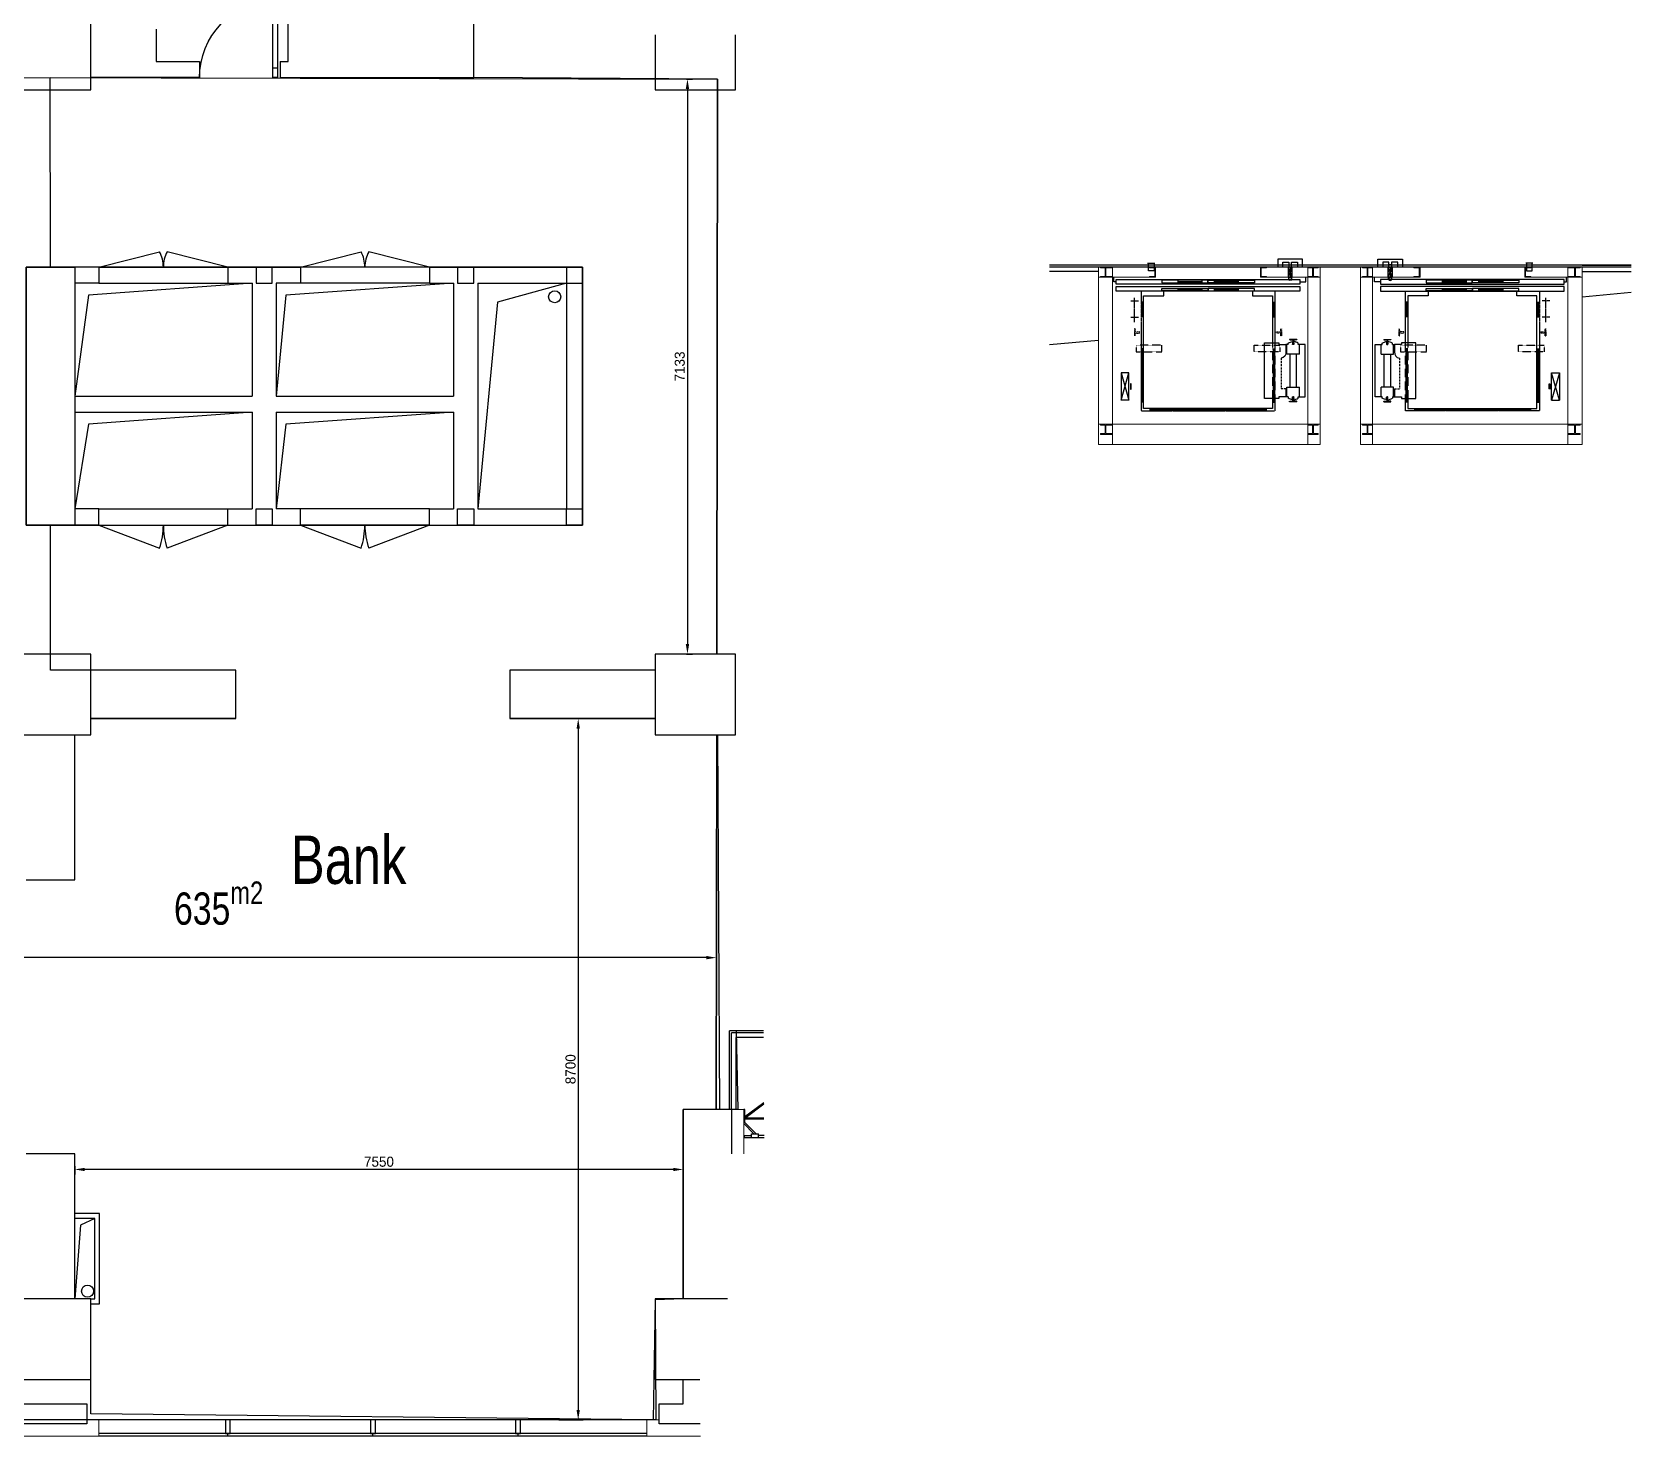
# Model space of a CAD drawing. Header units: millimetres. Extents: x 1343015 to 1379223, y 59393 to 94486.
# Drawn here: x 1359385 to 1379223, y 65986 to 83402 of the extents above; entities that cross this region are included whole.
import ezdxf

# ---------------------------------------------------------------- set-up
doc = ezdxf.new("R2010")
doc.units = ezdxf.units.MM
for name, pattern in [('CENTER2', [1.125, 0.75, -0.125, 0.125, -0.125]), ('DIVIDE', [1.25, 0.5, -0.25, 0, -0.25, 0, -0.25]), ('HIDDEN', [0.375, 0.25, -0.125]), ('PHANTOM', [2.5, 1.25, -0.25, 0.25, -0.25, 0.25, -0.25])]:
    doc.linetypes.add(name, pattern=pattern)
for name, color, linetype in [('Baca', 7, 'Continuous'), ('Divar-esas', 7, 'Continuous'), ('Divar-komek', 7, 'Continuous'), ('Lift', 7, 'Continuous'), ('livnestok', 7, 'Continuous'), ('Meheccer', 7, 'Continuous'), ('metal', 7, 'Continuous'), ('OFFICE_BOUNDARY', 3, 'Continuous'), ('Pencere', 7, 'Continuous'), ('plita 2', 7, 'Continuous'), ('Qapi', 7, 'Continuous'), ('sutun1', 7, 'Continuous'), ('Tavan', 7, 'Continuous')]:
    doc.layers.add(name, color=color, linetype=linetype)
doc.layers.add('Metalkonstruksiya', color=206, linetype='Continuous', lineweight=9)
doc.layers.add('obl. keramogranit', color=138, linetype='Continuous', lineweight=18, true_color=0x005252)
doc.styles.add('Yazilar', font='txt', dxfattribs={"width": 0.75})

msp = doc.modelspace()

# ---------------------------------------------------------------- linework, layer by layer
at = {"color": 1, "lineweight": 30}
for p, q in [((1359265, 82836), (1367890, 82816)), ((1367890, 82816), (1367882, 75686)), ((1367882, 75686), (1367115, 75686)), ((1367115, 75686), (1367115, 75486)), ((1367115, 75486), (1365315, 75486)), ((1365315, 75486), (1365315, 74886)), ((1365315, 74886), (1367115, 74886)), ((1367115, 74886), (1367115, 74686)), ((1367115, 74686), (1367888, 74686)), ((1367888, 74686), (1367915, 70036)), ((1367915, 70036), (1367465, 70036)), ((1367465, 70036), (1367465, 67686)), ((1367465, 67686), (1367115, 67686)), ((1367115, 67686), (1367126, 66186)), ((1367126, 66186), (1357815, 66186))]:
    msp.add_line(p, q, dxfattribs=at)
at = {"color": 18, "lineweight": -3, "true_color": 0x000000}
for p, q in [((1359265, 82836), (1367890, 82816)), ((1367890, 82816), (1367882, 75686)), ((1367882, 75686), (1367115, 75686)), ((1367115, 75686), (1367115, 75486)), ((1367115, 75486), (1365315, 75486)), ((1365315, 75486), (1365315, 74886)), ((1365315, 74886), (1367115, 74886)), ((1367115, 74886), (1367115, 74686)), ((1367115, 74686), (1367888, 74686)), ((1367888, 74686), (1367915, 70036)), ((1367915, 70036), (1367465, 70036)), ((1367465, 70036), (1367465, 67686)), ((1367465, 67686), (1367115, 67686)), ((1367115, 67686), (1367126, 66186)), ((1367126, 66186), (1357815, 66186))]:
    msp.add_line(p, q, dxfattribs=at)
at = {"color": 0, "lineweight": -2, "transparency": 16777216}
for p, q in [((1367504, 82819), (1367579, 82819)), ((1367517, 82694), (1367517, 75811)), ((1367504, 75686), (1367579, 75686)), ((1365923, 74886), (1366224, 74886)), ((1366162, 74761), (1366162, 66311)), ((1367751, 71920), (1343490, 71920)), ((1367876, 70770), (1367876, 71983)), ((1359915, 69332), (1359915, 69230)), ((1367340, 69293), (1360040, 69293)), ((1367465, 69332), (1367465, 69230)), ((1365923, 66186), (1366224, 66186))]:
    msp.add_line(p, q, dxfattribs=at)
at = {"lineweight": -3}
msp.add_lwpolyline([(1359315, 77286), (1366215, 77286), (1366215, 80486), (1359315, 80486)], close=True, dxfattribs=at)
msp.add_lwpolyline([(1359315, 77286), (1366215, 77286), (1366215, 80486), (1359315, 80486)], close=True, dxfattribs=at)
at = {"color": 0, "transparency": 16777216}
for points in [[(1367496, 82694), (1367538, 82694), (1367517, 82819)], [(1367496, 75811), (1367538, 75811), (1367517, 75686)], [(1366141, 74761), (1366182, 74761), (1366162, 74886)], [(1367751, 71941), (1367751, 71899), (1367876, 71920)], [(1360040, 69313), (1360040, 69272), (1359915, 69293)], [(1367340, 69313), (1367340, 69272), (1367465, 69293)], [(1366141, 66311), (1366182, 66311), (1366162, 66186)]]:
    msp.add_solid(points, dxfattribs=at)
at = {"layer": 'Baca'}
for p, q in [((1378615, 80119), (1379223, 80174)), ((1372615, 79575), (1372008, 79520))]:
    msp.add_line(p, q, dxfattribs=at)
for points in [[(1362115, 80286), (1360086, 80136), (1359915, 78886)], [(1364615, 80286), (1362536, 80136), (1362415, 78886)], [(1366015, 80286), (1365160, 80050), (1364915, 77486)], [(1362115, 78686), (1360086, 78536), (1359915, 77486)], [(1364615, 78686), (1362536, 78536), (1362415, 77486)], [(1360165, 68686), (1359987, 68601), (1359915, 67686)]]:
    msp.add_lwpolyline(points, dxfattribs=at)
at = {"layer": 'Divar-esas'}
for p, q in [((1360215, 80486), (1359915, 80486)), ((1360215, 80486), (1360215, 80286)), ((1361815, 80486), (1362715, 80486)), ((1361815, 80486), (1361815, 80286)), ((1362715, 80486), (1362715, 80286)), ((1364315, 80486), (1366215, 80486)), ((1364315, 80486), (1364315, 80286)), ((1366215, 80486), (1366215, 77286)), ((1360215, 80286), (1359915, 80286)), ((1361815, 80286), (1362115, 80286)), ((1362115, 80286), (1362115, 78886)), ((1362415, 80286), (1362415, 78886)), ((1362715, 80286), (1362415, 80286)), ((1364315, 80286), (1364615, 80286)), ((1364615, 80286), (1364615, 78886)), ((1364915, 80286), (1364915, 77486)), ((1364915, 80286), (1366015, 80286)), ((1366015, 80286), (1366015, 77486)), ((1359915, 78886), (1362115, 78886)), ((1362415, 78886), (1364615, 78886)), ((1359915, 78686), (1362115, 78686)), ((1362115, 78686), (1362115, 77486)), ((1362415, 78686), (1364615, 78686)), ((1362415, 78686), (1362415, 77486)), ((1364615, 78686), (1364615, 77486)), ((1360215, 77486), (1359915, 77486)), ((1360215, 77286), (1360215, 77486)), ((1361815, 77486), (1362115, 77486)), ((1361815, 77286), (1361815, 77486)), ((1362715, 77486), (1362415, 77486)), ((1362715, 77286), (1362715, 77486)), ((1364315, 77286), (1364315, 77486)), ((1364315, 77486), (1364615, 77486)), ((1364915, 77486), (1366015, 77486)), ((1360215, 77286), (1359915, 77286)), ((1361815, 77286), (1362715, 77286)), ((1364315, 77286), (1366215, 77286))]:
    msp.add_line(p, q, dxfattribs=at)
at = {"layer": 'Divar-komek'}
for p, q in [((1360215, 80486), (1361815, 80486)), ((1364315, 80486), (1362715, 80486)), ((1360215, 80286), (1361815, 80286)), ((1364315, 80286), (1362715, 80286)), ((1360215, 77486), (1361815, 77486)), ((1364315, 77486), (1362715, 77486)), ((1360215, 77286), (1361815, 77286)), ((1364315, 77286), (1362715, 77286))]:
    msp.add_line(p, q, dxfattribs=at)
at = {"layer": 'Lift'}
for p, q in [((1372808, 80304), (1372808, 80361)), ((1373226, 80534), (1373314, 80534)), ((1374976, 80338), (1374976, 80361)), ((1374977, 80515), (1375012, 80515)), ((1374995, 80486), (1374995, 80361)), ((1375014, 80338), (1375014, 80361)), ((1376216, 80338), (1376216, 80361)), ((1376253, 80515), (1376218, 80515)), ((1376236, 80486), (1376236, 80361)), ((1376254, 80338), (1376254, 80361)), ((1378004, 80534), (1377916, 80534)), ((1378423, 80304), (1378423, 80361)), ((1372835, 80304), (1372808, 80304)), ((1373599, 80322), (1373599, 80290)), ((1373599, 80309), (1373899, 80309)), ((1373599, 80306), (1373899, 80306)), ((1373599, 80304), (1373899, 80304)), ((1373599, 80222), (1373599, 80190)), ((1373599, 80209), (1373899, 80209)), ((1373599, 80206), (1373899, 80206)), ((1373599, 80204), (1373899, 80204)), ((1373899, 80322), (1373899, 80290)), ((1373899, 80222), (1373899, 80190)), ((1374051, 80322), (1374051, 80290)), ((1374351, 80309), (1374051, 80309)), ((1374051, 80306), (1374351, 80306)), ((1374351, 80304), (1374051, 80304)), ((1374051, 80222), (1374051, 80190)), ((1374351, 80209), (1374051, 80209)), ((1374051, 80206), (1374351, 80206)), ((1374351, 80204), (1374051, 80204)), ((1374351, 80322), (1374351, 80290)), ((1374351, 80222), (1374351, 80190)), ((1376879, 80322), (1376879, 80290)), ((1376879, 80309), (1377179, 80309)), ((1377179, 80306), (1376879, 80306)), ((1376879, 80304), (1377179, 80304)), ((1376879, 80222), (1376879, 80190)), ((1376879, 80209), (1377179, 80209)), ((1377179, 80206), (1376879, 80206)), ((1376879, 80204), (1377179, 80204)), ((1377179, 80322), (1377179, 80290)), ((1377179, 80222), (1377179, 80190)), ((1377331, 80322), (1377331, 80290)), ((1377631, 80309), (1377331, 80309)), ((1377631, 80306), (1377331, 80306)), ((1377631, 80304), (1377331, 80304)), ((1377331, 80222), (1377331, 80190)), ((1377631, 80209), (1377331, 80209)), ((1377631, 80206), (1377331, 80206)), ((1377631, 80204), (1377331, 80204)), ((1377631, 80322), (1377631, 80290)), ((1377631, 80222), (1377631, 80190)), ((1378395, 80304), (1378423, 80304)), ((1373175, 80051), (1373144, 80051)), ((1373155, 80051), (1373155, 79867)), ((1373160, 80051), (1373160, 79867)), ((1373165, 80051), (1373165, 79867)), ((1374775, 80051), (1374806, 80051)), ((1374786, 80051), (1374786, 79867)), ((1374791, 80051), (1374791, 79867)), ((1374796, 80051), (1374796, 79867)), ((1376455, 80051), (1376424, 80051)), ((1376435, 80051), (1376435, 79867)), ((1376440, 80051), (1376440, 79867)), ((1376445, 80051), (1376445, 79867)), ((1378055, 80051), (1378086, 80051)), ((1378066, 80051), (1378066, 79867)), ((1378071, 80051), (1378071, 79867)), ((1378076, 80051), (1378076, 79867)), ((1373175, 79867), (1373144, 79867)), ((1374775, 79867), (1374806, 79867)), ((1376455, 79867), (1376424, 79867)), ((1378055, 79867), (1378086, 79867)), ((1373175, 79471), (1373144, 79471)), ((1373155, 79471), (1373155, 78811)), ((1373160, 79471), (1373160, 78811)), ((1373165, 79471), (1373165, 78811)), ((1374775, 79471), (1374806, 79471)), ((1374786, 79471), (1374786, 78811)), ((1374791, 79471), (1374791, 78811)), ((1374796, 79471), (1374796, 78811)), ((1376455, 79471), (1376424, 79471)), ((1376435, 79471), (1376435, 78811)), ((1376440, 79471), (1376440, 78811)), ((1376445, 79471), (1376445, 78811)), ((1378055, 79471), (1378086, 79471)), ((1378066, 79471), (1378066, 78811)), ((1378071, 79471), (1378071, 78811)), ((1378076, 79471), (1378076, 78811)), ((1373175, 78811), (1373144, 78811)), ((1374775, 78811), (1374806, 78811)), ((1376455, 78811), (1376424, 78811)), ((1378055, 78811), (1378086, 78811)), ((1373255, 78731), (1373255, 78701)), ((1373255, 78721), (1374695, 78721)), ((1373255, 78716), (1374695, 78716)), ((1373255, 78711), (1374695, 78711)), ((1374695, 78731), (1374695, 78701)), ((1376535, 78731), (1376535, 78701)), ((1377975, 78721), (1376535, 78721)), ((1377975, 78716), (1376535, 78716)), ((1377975, 78711), (1376535, 78711)), ((1377975, 78731), (1377975, 78701))]:
    msp.add_line(p, q, dxfattribs=at)
at = {"layer": 'Lift', "linetype": 'CENTER2'}
for p, q in [((1375020, 80361), (1374970, 80486)), ((1374970, 80361), (1375020, 80486)), ((1376210, 80361), (1376260, 80486)), ((1376260, 80361), (1376210, 80486)), ((1373017, 80066), (1373112, 80066)), ((1373064, 79803), (1373064, 80106)), ((1378214, 80066), (1378119, 80066)), ((1378166, 79803), (1378166, 80106)), ((1373017, 79866), (1373112, 79866)), ((1378214, 79866), (1378119, 79866))]:
    msp.add_line(p, q, dxfattribs=at)
at = {"layer": 'Lift', "linetype": 'HIDDEN', "ltscale": 10}
for p, q in [((1374976, 80361), (1374976, 80486)), ((1375014, 80361), (1375014, 80486)), ((1376216, 80361), (1376216, 80486)), ((1376254, 80361), (1376254, 80486))]:
    msp.add_line(p, q, dxfattribs=at)
at = {"layer": 'Lift', "linetype": 'Continuous'}
for p, q in [((1373425, 80131), (1373425, 80186)), ((1377805, 80131), (1377805, 80186)), ((1373175, 78731), (1373175, 80131)), ((1373175, 80131), (1373425, 80131)), ((1378055, 80131), (1377805, 80131)), ((1378055, 78731), (1378055, 80131)), ((1374775, 78859), (1374775, 78731)), ((1376455, 78859), (1376455, 78731)), ((1374775, 78731), (1373175, 78731)), ((1376455, 78731), (1378055, 78731))]:
    msp.add_line(p, q, dxfattribs=at)
at = {"layer": 'Lift', "linetype": 'PHANTOM', "ltscale": 0.5}
for p, q in [((1374806, 79543), (1374806, 80186)), ((1376424, 79543), (1376424, 80186))]:
    msp.add_line(p, q, dxfattribs=at)
at = {"layer": 'Lift', "linetype": 'ByBlock'}
for p, q in [((1375076, 79586), (1374986, 79586)), ((1374986, 79586), (1374986, 79584)), ((1374988, 79582), (1375024, 79578)), ((1375023, 79549), (1375023, 79530)), ((1375026, 79551), (1375025, 79551)), ((1375028, 79574), (1375028, 79553)), ((1375034, 79574), (1375034, 79553)), ((1375037, 79551), (1375036, 79551)), ((1375074, 79582), (1375038, 79578)), ((1375039, 79549), (1375039, 79530)), ((1375076, 79586), (1375076, 79584)), ((1376154, 79586), (1376244, 79586)), ((1376154, 79586), (1376154, 79584)), ((1376156, 79582), (1376192, 79578)), ((1376191, 79549), (1376191, 79530)), ((1376193, 79551), (1376194, 79551)), ((1376196, 79574), (1376196, 79553)), ((1376202, 79574), (1376202, 79553)), ((1376204, 79551), (1376205, 79551)), ((1376242, 79582), (1376206, 79578)), ((1376207, 79549), (1376207, 79530)), ((1376244, 79586), (1376244, 79584)), ((1374968, 79526), (1374941, 79526)), ((1374941, 79526), (1374941, 79434)), ((1374954, 79406), (1374954, 79526)), ((1375108, 79406), (1374954, 79406)), ((1374968, 79526), (1374968, 79542)), ((1374991, 79406), (1374991, 78996)), ((1375035, 79526), (1375027, 79526)), ((1375071, 78996), (1375071, 79406)), ((1375108, 79406), (1375108, 79526)), ((1376122, 79406), (1376122, 79526)), ((1376122, 79406), (1376276, 79406)), ((1376159, 78996), (1376159, 79406)), ((1376195, 79526), (1376203, 79526)), ((1376239, 79406), (1376239, 78996)), ((1376263, 79526), (1376263, 79542)), ((1376263, 79526), (1376289, 79526)), ((1376276, 79406), (1376276, 79526)), ((1376289, 79526), (1376289, 79434)), ((1374941, 78974), (1374941, 78876)), ((1374954, 78996), (1375108, 78996)), ((1374954, 78876), (1374954, 78996)), ((1375108, 78876), (1375108, 78996)), ((1376276, 78996), (1376122, 78996)), ((1376122, 78876), (1376122, 78996)), ((1376276, 78876), (1376276, 78996)), ((1376289, 78974), (1376289, 78876)), ((1374968, 78876), (1374941, 78876)), ((1374968, 78876), (1374968, 78861)), ((1374986, 78816), (1374986, 78819)), ((1375076, 78816), (1374986, 78816)), ((1374988, 78821), (1375024, 78824)), ((1375023, 78854), (1375023, 78872)), ((1375026, 78852), (1375025, 78852)), ((1375035, 78876), (1375027, 78876)), ((1375028, 78828), (1375028, 78850)), ((1375034, 78828), (1375034, 78850)), ((1375037, 78852), (1375036, 78852)), ((1375074, 78821), (1375038, 78824)), ((1375039, 78854), (1375039, 78872)), ((1375076, 78816), (1375076, 78819)), ((1376154, 78816), (1376154, 78819)), ((1376154, 78816), (1376244, 78816)), ((1376156, 78821), (1376192, 78824)), ((1376191, 78854), (1376191, 78872)), ((1376193, 78852), (1376194, 78852)), ((1376195, 78876), (1376203, 78876)), ((1376196, 78828), (1376196, 78850)), ((1376202, 78828), (1376202, 78850)), ((1376204, 78852), (1376205, 78852)), ((1376242, 78821), (1376206, 78824)), ((1376207, 78854), (1376207, 78872)), ((1376244, 78816), (1376244, 78819)), ((1376263, 78876), (1376289, 78876)), ((1376263, 78876), (1376263, 78861))]:
    msp.add_line(p, q, dxfattribs=at)
at = {"layer": 'Lift', "linetype": 'HIDDEN'}
for p, q in [((1374775, 79543), (1374775, 78859)), ((1374806, 78859), (1374806, 79543)), ((1376424, 78859), (1376424, 79543)), ((1376455, 79543), (1376455, 78859))]:
    msp.add_line(p, q, dxfattribs=at)
at = {"layer": 'Lift', "linetype": 'HIDDEN', "ltscale": 100}
for p, q in [((1374881, 79355), (1374881, 78974)), ((1376349, 79355), (1376349, 78974)), ((1374941, 78974), (1374881, 78974)), ((1376289, 78974), (1376349, 78974))]:
    msp.add_line(p, q, dxfattribs=at)
at = {"layer": 'Lift', "extrusion": (0, 0, -1), "const_width": 13.1}
msp.add_lwpolyline([(-1373226, 80534), (-1373314, 80534)], dxfattribs=at)
at = {"layer": 'Lift', "ltscale": 2, "extrusion": (0, 0, -1)}
msp.add_lwpolyline([(-1375148, 80486), (-1375148, 80586), (-1374841, 80586), (-1374841, 80486)], dxfattribs=at)
at = {"layer": 'Lift', "extrusion": (0, 0, -1)}
for points in [[(-1374902, 80486), (-1374902, 80547), (-1374977, 80547), (-1374977, 80486)], [(-1375012, 80486), (-1375012, 80547), (-1375087, 80547), (-1375087, 80486)], [(-1373305, 80527), (-1373305, 80441), (-1373305, 80441), (-1373235, 80441), (-1373235, 80534)], [(-1375115, 80304), (-1375188, 80304), (-1375188, 80361)]]:
    msp.add_lwpolyline(points, dxfattribs=at)
at = {"layer": 'Lift', "ltscale": 2}
msp.add_lwpolyline([(1376082, 80486), (1376082, 80586), (1376389, 80586), (1376389, 80486)], dxfattribs=at)
at = {"layer": 'Lift'}
for points in [[(1376218, 80486), (1376218, 80547), (1376143, 80547), (1376143, 80486)], [(1376328, 80486), (1376328, 80547), (1376253, 80547), (1376253, 80486)], [(1376115, 80304), (1376042, 80304), (1376042, 80361)], [(1377925, 80527), (1377925, 80441), (1377925, 80441), (1377995, 80441), (1377995, 80534)]]:
    msp.add_lwpolyline(points, dxfattribs=at)
at = {"layer": 'Lift', "const_width": 13.1}
msp.add_lwpolyline([(1378004, 80534), (1377916, 80534)], dxfattribs=at)
at = {"layer": 'Lift', "linetype": 'Continuous', "extrusion": (0, 0, -1)}
for points in [[(-1375020, 80486), (-1375020, 80486), (-1374970, 80486), (-1374970, 80361), (-1375020, 80361), (-1375020, 80486)], [(-1375115, 80331), (-1375115, 80276), (-1372835, 80276), (-1372835, 80331), (-1375115, 80331)], [(-1375115, 80246), (-1375115, 80186), (-1372835, 80186), (-1372835, 80246), (-1375115, 80246)], [(-1374525, 80186), (-1374525, 80131), (-1374775, 80131), (-1374775, 79543)], [(-1372993, 78836), (-1372993, 79176), (-1372897, 79176), (-1372993, 78836), (-1372897, 78836), (-1372993, 79176), (-1372897, 79176), (-1372897, 78836)]]:
    msp.add_lwpolyline(points, dxfattribs=at)
at = {"layer": 'Lift', "linetype": 'Continuous'}
for points in [[(1376210, 80486), (1376210, 80486), (1376260, 80486), (1376260, 80361), (1376210, 80361), (1376210, 80486)], [(1376115, 80331), (1376115, 80276), (1378395, 80276), (1378395, 80331), (1376115, 80331)], [(1376115, 80246), (1376115, 80186), (1378395, 80186), (1378395, 80246), (1376115, 80246)], [(1376705, 80186), (1376705, 80131), (1376455, 80131), (1376455, 79543)], [(1378237, 78836), (1378237, 79176), (1378334, 79176), (1378237, 78836), (1378334, 78836), (1378237, 79176), (1378334, 79176), (1378334, 78836)]]:
    msp.add_lwpolyline(points, dxfattribs=at)
at = {"layer": 'Lift', "linetype": 'PHANTOM', "ltscale": 0.5, "extrusion": (0, 0, -1)}
msp.add_lwpolyline([(-1373144, 80186), (-1373144, 78701), (-1374806, 78701), (-1374806, 78859)], dxfattribs=at)
at = {"layer": 'Lift', "linetype": 'Continuous', "extrusion": (0, 0, -1)}
for points in [[(-1373400, 80290), (-1373973, 80290), (-1373973, 80322), (-1373400, 80322)], [(-1373400, 80222), (-1373973, 80222), (-1373973, 80190), (-1373400, 80190)], [(-1374550, 80290), (-1373978, 80290), (-1373978, 80322), (-1374550, 80322)], [(-1374550, 80222), (-1373978, 80222), (-1373978, 80190), (-1374550, 80190)]]:
    msp.add_lwpolyline(points, close=True, dxfattribs=at)
at = {"layer": 'Lift', "linetype": 'PHANTOM', "ltscale": 0.5}
msp.add_lwpolyline([(1378086, 80186), (1378086, 78701), (1376424, 78701), (1376424, 78859)], dxfattribs=at)
at = {"layer": 'Lift', "linetype": 'Continuous'}
for points in [[(1376680, 80290), (1377253, 80290), (1377253, 80322), (1376680, 80322)], [(1376680, 80222), (1377253, 80222), (1377253, 80190), (1376680, 80190)], [(1377830, 80290), (1377258, 80290), (1377258, 80322), (1377830, 80322)], [(1377830, 80222), (1377258, 80222), (1377258, 80190), (1377830, 80190)]]:
    msp.add_lwpolyline(points, close=True, dxfattribs=at)
at = {"layer": 'Lift', "linetype": 'DIVIDE', "extrusion": (0, 0, -1)}
for points in [[(-1373125, 79683), (-1373124, 79684), (-1373092, 79684, 0.355675), (-1373088, 79681), (-1373078, 79681, 0.393341), (-1373074, 79685), (-1373071, 79718, -0.393341), (-1373068, 79721), (-1373063, 79721), (-1373063, 79632), (-1373068, 79632, -0.393341), (-1373071, 79635), (-1373074, 79668, 0.393341), (-1373078, 79672), (-1373088, 79672, 0.355675), (-1373092, 79668), (-1373124, 79668), (-1373125, 79669)], [(-1374825, 79683), (-1374826, 79684), (-1374859, 79684, -0.355675), (-1374863, 79681), (-1374873, 79681, -0.393341), (-1374877, 79685), (-1374879, 79718, 0.393341), (-1374882, 79721), (-1374887, 79721), (-1374887, 79632), (-1374882, 79632, 0.393341), (-1374879, 79635), (-1374877, 79668, -0.393341), (-1374873, 79672), (-1374863, 79672, -0.355675), (-1374859, 79668), (-1374826, 79668), (-1374825, 79669)]]:
    msp.add_lwpolyline(points, format="xyb", close=True, dxfattribs=at)
at = {"layer": 'Lift', "linetype": 'ByBlock', "extrusion": (0, 0, -1)}
msp.add_lwpolyline([(-1375034, 78839, -0.106881), (-1375095, 78861), (-1375095, 78876), (-1375181, 78876), (-1375181, 79526), (-1375095, 79526), (-1375095, 79542, -0.106881), (-1375034, 79564)], format="xyb", dxfattribs=at)
at = {"layer": 'Lift', "linetype": 'ByBlock'}
msp.add_lwpolyline([(1376196, 78839, -0.106881), (1376136, 78861), (1376136, 78876), (1376049, 78876), (1376049, 79526), (1376136, 79526), (1376136, 79542, -0.106881), (1376196, 79564)], format="xyb", dxfattribs=at)
at = {"layer": 'Lift', "linetype": 'DIVIDE'}
for points in [[(1376405, 79683), (1376404, 79684), (1376372, 79684, -0.355675), (1376368, 79681), (1376358, 79681, -0.393341), (1376354, 79685), (1376351, 79718, 0.393341), (1376348, 79721), (1376343, 79721), (1376343, 79632), (1376348, 79632, 0.393341), (1376351, 79635), (1376354, 79668, -0.393341), (1376358, 79672), (1376368, 79672, -0.355675), (1376372, 79668), (1376404, 79668), (1376405, 79669)], [(1378105, 79683), (1378106, 79684), (1378139, 79684, 0.355675), (1378143, 79681), (1378153, 79681, 0.393341), (1378157, 79685), (1378159, 79718, -0.393341), (1378162, 79721), (1378167, 79721), (1378167, 79632), (1378162, 79632, -0.393341), (1378159, 79635), (1378157, 79668, 0.393341), (1378153, 79672), (1378143, 79672, 0.355675), (1378139, 79668), (1378106, 79668), (1378105, 79669)]]:
    msp.add_lwpolyline(points, format="xyb", close=True, dxfattribs=at)
at = {"layer": 'Lift', "linetype": 'HIDDEN', "extrusion": (0, 0, -1)}
for points in [[(-1373084, 79435), (-1373404, 79435), (-1373404, 79518), (-1373084, 79518)], [(-1374546, 79518), (-1374866, 79518), (-1374866, 79435), (-1374546, 79435)]]:
    msp.add_lwpolyline(points, close=True, dxfattribs=at)
at = {"layer": 'Lift', "linetype": 'ByBlock', "extrusion": (0, 0, -1)}
msp.add_lwpolyline([(-1374941, 78876), (-1374855, 78876), (-1374855, 78856), (-1374675, 78856), (-1374675, 79546), (-1374855, 79546), (-1374855, 79526), (-1374941, 79526)], dxfattribs=at)
at = {"layer": 'Lift', "linetype": 'ByBlock'}
msp.add_lwpolyline([(1376289, 78876), (1376375, 78876), (1376375, 78856), (1376555, 78856), (1376555, 79546), (1376375, 79546), (1376375, 79526), (1376289, 79526)], dxfattribs=at)
at = {"layer": 'Lift', "linetype": 'HIDDEN'}
for points in [[(1376684, 79518), (1376364, 79518), (1376364, 79435), (1376684, 79435)], [(1378146, 79435), (1377826, 79435), (1377826, 79518), (1378146, 79518)]]:
    msp.add_lwpolyline(points, close=True, dxfattribs=at)
at = {"layer": 'Lift', "linetype": 'Continuous', "extrusion": (0, 0, -1)}
msp.add_lwpolyline([(-1373017, 78976), (-1373017, 79037, -0.414214), (-1373015, 79039, -0.414214), (-1373013, 79037), (-1373013, 78976, -0.414214), (-1373015, 78973, -0.414214), (-1373017, 78976, -0.414214), (-1373020, 78973, -0.414214), (-1373022, 78976), (-1373022, 79037, -0.414214), (-1373020, 79039, -0.414214), (-1373017, 79037)], format="xyb", dxfattribs=at)
at = {"layer": 'Lift', "linetype": 'Continuous'}
msp.add_lwpolyline([(1378213, 78976), (1378213, 79037, -0.414214), (1378215, 79039, -0.414214), (1378217, 79037), (1378217, 78976, -0.414214), (1378215, 78973, -0.414214), (1378213, 78976, -0.414214), (1378211, 78973, -0.414214), (1378209, 78976), (1378209, 79037, -0.414214), (1378211, 79039, -0.414214), (1378213, 79037)], format="xyb", dxfattribs=at)
at = {"layer": 'Lift', "linetype": 'Continuous', "extrusion": (0, 0, -1)}
for centre in [(-1373064, 80066), (-1373064, 79866)]:
    msp.add_circle(centre, 3, dxfattribs=at)
at = {"layer": 'Lift', "linetype": 'Continuous'}
for centre in [(1378166, 80066), (1378166, 79866)]:
    msp.add_circle(centre, 3, dxfattribs=at)
at = {"layer": 'Lift', "linetype": 'HIDDEN', "ltscale": 10, "extrusion": (0, 0, -1)}
msp.add_arc((-1374995, 80338), 19, 0, 180, dxfattribs=at)
at = {"layer": 'Lift', "linetype": 'HIDDEN', "ltscale": 10}
msp.add_arc((1376235, 80338), 19, 0, 180, dxfattribs=at)
at = {"layer": 'Lift', "extrusion": (0, 0, -1)}
msp.add_arc((-1374995, 80338), 19, 180, 0, dxfattribs=at)
at = {"layer": 'Lift'}
msp.add_arc((1376235, 80338), 19, 180, 0, dxfattribs=at)
at = {"layer": 'Lift', "linetype": 'ByBlock', "extrusion": (0, 0, -1)}
for centre, radius, start, end in [((-1375048, 79413), 152, 58.2349, 82.6375), ((-1374988, 79584), 2, -83.991, 0), ((-1375025, 79549), 2, 0, 90), ((-1375024, 79574), 4, 90, 180), ((-1375024, 79574), 4, 90, 180), ((-1375026, 79553), 2, 180, -90), ((-1375038, 79574), 4, 0, 90), ((-1375038, 79574), 4, 0, 90), ((-1375036, 79553), 2, -90, 0), ((-1375037, 79549), 2, 90, 180), ((-1375074, 79584), 2, 180, -96.009), ((-1374868, 79427), 73.4, 174.3556, -100.2437), ((-1375027, 79530), 4, -90, 0), ((-1375035, 79530), 4, 180, -90), ((-1375048, 78990), 152, -82.6375, -58.2349), ((-1374988, 78819), 2, 0, 83.991), ((-1375027, 78872), 4, 0, 90), ((-1375025, 78854), 2, -90, 0), ((-1375024, 78828), 4, 180, -90), ((-1375024, 78828), 4, 180, -90), ((-1375026, 78850), 2, 90, 180), ((-1375036, 78850), 2, 0, 90), ((-1375038, 78828), 4, -90, 0), ((-1375038, 78828), 4, -90, 0), ((-1375035, 78872), 4, 90, 180), ((-1375037, 78854), 2, 180, -90), ((-1375074, 78819), 2, 96.009, 180)]:
    msp.add_arc(centre, radius, start, end, dxfattribs=at)
at = {"layer": 'Lift', "linetype": 'ByBlock'}
for centre, radius, start, end in [((1376156, 79584), 2, 180, -96.009), ((1376193, 79549), 2, 90, 180), ((1376192, 79574), 4, 0, 90), ((1376192, 79574), 4, 0, 90), ((1376194, 79553), 2, -90, 0), ((1376206, 79574), 4, 90, 180), ((1376206, 79574), 4, 90, 180), ((1376183, 79413), 152, 58.2349, 82.6375), ((1376204, 79553), 2, 180, -90), ((1376205, 79549), 2, 0, 90), ((1376242, 79584), 2, -83.991, 0), ((1376195, 79530), 4, 180, -90), ((1376203, 79530), 4, -90, 0), ((1376362, 79427), 73.4, 174.3556, -100.2437), ((1376156, 78819), 2, 96.009, 180), ((1376195, 78872), 4, 90, 180), ((1376193, 78854), 2, 180, -90), ((1376192, 78828), 4, -90, 0), ((1376192, 78828), 4, -90, 0), ((1376194, 78850), 2, 0, 90), ((1376183, 78990), 152, -82.6375, -58.2349), ((1376204, 78850), 2, 90, 180), ((1376206, 78828), 4, 180, -90), ((1376206, 78828), 4, 180, -90), ((1376203, 78872), 4, 0, 90), ((1376205, 78854), 2, -90, 0), ((1376242, 78819), 2, 0, 83.991)]:
    msp.add_arc(centre, radius, start, end, dxfattribs=at)
at = {"layer": 'livnestok', "linetype": 'ByBlock'}
for centre in [(1365870, 80118), (1360075, 67783)]:
    msp.add_circle(centre, 75, dxfattribs=at)
at = {"layer": 'Meheccer'}
for p, q in [((1372615, 80511), (1372008, 80511)), ((1372615, 80431), (1372008, 80431)), ((1378615, 80511), (1379223, 80511)), ((1378615, 80431), (1379223, 80431)), ((1368460, 71011), (1368040, 71011)), ((1368040, 70036), (1368040, 71011)), ((1368460, 70931), (1368120, 70931)), ((1368120, 70036), (1368120, 70931))]:
    msp.add_line(p, q, dxfattribs=at)
at = {"layer": 'metal'}
for p, q in [((1368229, 70036), (1368215, 70036)), ((1368229, 70036), (1368215, 70036)), ((1368229, 69949), (1368465, 70123)), ((1368229, 69931), (1368465, 70106)), ((1368229, 69876), (1368229, 70036)), ((1368341, 69736), (1368215, 69862)), ((1368466, 69931), (1368229, 69931)), ((1368466, 69916), (1368229, 69916)), ((1368369, 69736), (1368229, 69876)), ((1368310, 69736), (1368400, 69736)), ((1368310, 69686), (1368310, 69736)), ((1368400, 69686), (1368400, 69736)), ((1361815, 65986), (1361815, 66016)), ((1363615, 65986), (1363615, 66016)), ((1365415, 65986), (1365415, 66016))]:
    msp.add_line(p, q, dxfattribs=at)
for points in [[(1361845, 66016), (1361845, 66186), (1361785, 66186), (1361785, 66016)], [(1363645, 66016), (1363645, 66186), (1363585, 66186), (1363585, 66016)], [(1365445, 66016), (1365445, 66186), (1365385, 66186), (1365385, 66016)]]:
    msp.add_lwpolyline(points, close=True, dxfattribs=at)
at = {"layer": 'Metalkonstruksiya', "extrusion": (0, 0, -1)}
for points in [[(-1372615, 80486), (-1372790, 80486), (-1372790, 78286), (-1372615, 78286)], [(-1372790, 80476), (-1372790, 80486), (-1372640, 80486), (-1372640, 80476), (-1372698, 80476), (-1372698, 80371), (-1372640, 80371), (-1372640, 80361), (-1372790, 80361), (-1372790, 80371), (-1372708, 80371), (-1372708, 80476)], [(-1373250, 80371), (-1373315, 80371), (-1373315, 80476), (-1373250, 80476), (-1373250, 80486), (-1373325, 80486), (-1373325, 80361), (-1373250, 80361)], [(-1375365, 80361), (-1374625, 80361), (-1374625, 80486), (-1375365, 80486)], [(-1374700, 80371), (-1374635, 80371), (-1374635, 80476), (-1374700, 80476), (-1374700, 80486), (-1374625, 80486), (-1374625, 80361), (-1374700, 80361)], [(-1375215, 80486), (-1375365, 80486), (-1375365, 78286), (-1375215, 78286)], [(-1375215, 80476), (-1375215, 80486), (-1375340, 80486), (-1375340, 80476), (-1375283, 80476), (-1375283, 80371), (-1375340, 80371), (-1375340, 80361), (-1375215, 80361), (-1375215, 80371), (-1375273, 80371), (-1375273, 80476)], [(-1375365, 78536), (-1372615, 78536), (-1372615, 78286), (-1375365, 78286)], [(-1372790, 78526), (-1372790, 78536), (-1372640, 78536), (-1372640, 78526), (-1372698, 78526), (-1372698, 78421), (-1372640, 78421), (-1372640, 78411), (-1372790, 78411), (-1372790, 78421), (-1372708, 78421), (-1372708, 78526)], [(-1375215, 78526), (-1375215, 78536), (-1375340, 78536), (-1375340, 78526), (-1375283, 78526), (-1375283, 78421), (-1375340, 78421), (-1375340, 78411), (-1375215, 78411), (-1375215, 78421), (-1375273, 78421), (-1375273, 78526)]]:
    msp.add_lwpolyline(points, close=True, dxfattribs=at)
msp.add_lwpolyline([(-1373210, 80486), (-1372615, 80486), (-1372615, 80361), (-1373325, 80361), (-1373325, 80486), (-1373210, 80486)], dxfattribs=at)
at = {"layer": 'Metalkonstruksiya'}
for points in [[(1375865, 80361), (1376605, 80361), (1376605, 80486), (1375865, 80486)], [(1376015, 80486), (1375865, 80486), (1375865, 78286), (1376015, 78286)], [(1376015, 80476), (1376015, 80486), (1375890, 80486), (1375890, 80476), (1375948, 80476), (1375948, 80371), (1375890, 80371), (1375890, 80361), (1376015, 80361), (1376015, 80371), (1375958, 80371), (1375958, 80476)], [(1376530, 80371), (1376595, 80371), (1376595, 80476), (1376530, 80476), (1376530, 80486), (1376605, 80486), (1376605, 80361), (1376530, 80361)], [(1377980, 80371), (1377915, 80371), (1377915, 80476), (1377980, 80476), (1377980, 80486), (1377905, 80486), (1377905, 80361), (1377980, 80361)], [(1378615, 80486), (1378440, 80486), (1378440, 78286), (1378615, 78286)], [(1378440, 80476), (1378440, 80486), (1378590, 80486), (1378590, 80476), (1378533, 80476), (1378533, 80371), (1378590, 80371), (1378590, 80361), (1378440, 80361), (1378440, 80371), (1378523, 80371), (1378523, 80476)], [(1375865, 78536), (1378615, 78536), (1378615, 78286), (1375865, 78286)], [(1376015, 78526), (1376015, 78536), (1375890, 78536), (1375890, 78526), (1375948, 78526), (1375948, 78421), (1375890, 78421), (1375890, 78411), (1376015, 78411), (1376015, 78421), (1375958, 78421), (1375958, 78526)], [(1378440, 78526), (1378440, 78536), (1378590, 78536), (1378590, 78526), (1378533, 78526), (1378533, 78421), (1378590, 78421), (1378590, 78411), (1378440, 78411), (1378440, 78421), (1378523, 78421), (1378523, 78526)]]:
    msp.add_lwpolyline(points, close=True, dxfattribs=at)
msp.add_lwpolyline([(1378020, 80486), (1378615, 80486), (1378615, 80361), (1377905, 80361), (1377905, 80486), (1378020, 80486)], dxfattribs=at)
at = {"layer": 'obl. keramogranit'}
for p, q in [((1368065, 70036), (1368215, 70036)), ((1368215, 69486), (1368215, 70036)), ((1360215, 66186), (1360065, 66186)), ((1360215, 65986), (1360215, 66186)), ((1367015, 65986), (1367015, 66186)), ((1367015, 66186), (1367165, 66186)), ((1360215, 65986), (1359015, 65986)), ((1367015, 65986), (1367677, 65986))]:
    msp.add_line(p, q, dxfattribs=at)
at = {"layer": 'OFFICE_BOUNDARY'}
msp.add_lwpolyline([(1359265, 82836), (1367890, 82816), (1367882, 75686), (1367115, 75686), (1367115, 75486), (1365315, 75486), (1365315, 74886), (1367115, 74886), (1367115, 74686), (1367888, 74686), (1367915, 70036), (1367465, 70036), (1367465, 67686), (1367115, 67686), (1367126, 66186), (1357815, 66186)], dxfattribs=at)
at = {"layer": 'Pencere'}
for p, q in [((1368225, 69716), (1368310, 69716)), ((1368225, 69686), (1368225, 69716)), ((1368467, 69686), (1368225, 69686)), ((1368467, 69716), (1368400, 69716)), ((1367015, 66016), (1360215, 66016)), ((1367015, 65986), (1360215, 65986))]:
    msp.add_line(p, q, dxfattribs=at)
at = {"layer": 'plita 2'}
for p, q in [((1379223, 80486), (1372008, 80486)), ((1368460, 70986), (1368065, 70986)), ((1368065, 70036), (1368065, 70986)), ((1367015, 66186), (1360215, 66186))]:
    msp.add_line(p, q, dxfattribs=at)
msp.add_lwpolyline([(1360115, 67686), (1360165, 67686), (1360165, 68686), (1359915, 68686)], dxfattribs=at)
at = {"layer": 'Qapi'}
for p, q in [((1362372, 82836), (1362372, 83803)), ((1362434, 82836), (1362434, 83803)), ((1362434, 82952), (1362372, 82952)), ((1362434, 82836), (1362372, 82836)), ((1360215, 80486), (1360968, 80674)), ((1361815, 80486), (1361063, 80674)), ((1362715, 80486), (1363468, 80674)), ((1364315, 80486), (1363563, 80674)), ((1360215, 77286), (1360968, 76999)), ((1361815, 77286), (1361063, 76999)), ((1362715, 77286), (1363468, 76999)), ((1364315, 77286), (1363563, 76999))]:
    msp.add_line(p, q, dxfattribs=at)
at = {"layer": 'Qapi', "extrusion": (0, 0, -1)}
msp.add_arc((-1362434, 82836), 969, 0, 86.3179, dxfattribs=at)
at = {"layer": 'Qapi'}
for centre, radius, start, end in [((1360617, 80486), 398, 0.1217, 28.2784), ((1361413, 80486), 398, 151.7216, 179.8783), ((1363117, 80486), 398, 0.1217, 28.2784), ((1363913, 80486), 398, 151.7216, 179.8783), ((1360120, 77286), 895, 341.2537, 0), ((1361910, 77286), 895, 180, 198.7463), ((1362620, 77286), 895, 341.2537, 0), ((1364410, 77286), 895, 180, 198.7463)]:
    msp.add_arc(centre, radius, start, end, dxfattribs=at)
at = {"layer": 'sutun1'}
for p, q in [((1362565, 83036), (1362565, 90936)), ((1364865, 82836), (1364865, 83886)), ((1360925, 83436), (1360925, 83036)), ((1367115, 83368), (1367115, 82686)), ((1368115, 82686), (1368115, 83366)), ((1360925, 83036), (1361465, 83036)), ((1361465, 83036), (1361465, 82836)), ((1362465, 83036), (1362465, 82836)), ((1362465, 83036), (1362565, 83036)), ((1361465, 82836), (1360115, 82836)), ((1362465, 82836), (1364865, 82836)), ((1367115, 82686), (1368115, 82686)), ((1361915, 75486), (1360115, 75486)), ((1361915, 75486), (1360115, 75486)), ((1367115, 75486), (1365315, 75486)), ((1367115, 75486), (1365315, 75486)), ((1361915, 74886), (1360115, 74886)), ((1361915, 74886), (1360115, 74886)), ((1367115, 74886), (1365315, 74886)), ((1367115, 74886), (1365315, 74886)), ((1359915, 72886), (1359915, 74686)), ((1359315, 72886), (1359915, 72886)), ((1367465, 67686), (1367465, 70036)), ((1368065, 70036), (1367465, 70036)), ((1368065, 70036), (1368065, 69486)), ((1359915, 69486), (1359315, 69486)), ((1359915, 67686), (1359915, 69486)), ((1368015, 67686), (1367115, 67686)), ((1367115, 67686), (1367115, 66686)), ((1367115, 66686), (1367672, 66686)), ((1367465, 66386), (1367465, 66686)), ((1367165, 66136), (1367165, 66386)), ((1367165, 66386), (1367465, 66386)), ((1367676, 66136), (1367165, 66136))]:
    msp.add_line(p, q, dxfattribs=at)
at = {"layer": 'sutun1', "color": 134}
for p, q in [((1364865, 82836), (1364865, 90804)), ((1367890, 82816), (1364865, 82836)), ((1364865, 82836), (1364865, 82836)), ((1364865, 82836), (1364865, 82836)), ((1364865, 82836), (1364865, 82836)), ((1367882, 75686), (1367890, 82816)), ((1379223, 80511), (1372008, 80511)), ((1368115, 75686), (1367882, 75686)), ((1367882, 75686), (1367882, 75686)), ((1367882, 75686), (1367882, 75686)), ((1367882, 75686), (1367882, 75686)), ((1367882, 75686), (1367882, 75686)), ((1367882, 75686), (1367882, 75686)), ((1367882, 75686), (1367882, 75686)), ((1367882, 75686), (1367882, 75686)), ((1368115, 74686), (1368115, 75686)), ((1367875, 70036), (1367881, 74685)), ((1367881, 74685), (1368115, 74686)), ((1368460, 71011), (1368120, 71011)), ((1368120, 71011), (1368140, 70036)), ((1368140, 70036), (1367875, 70036))]:
    msp.add_line(p, q, dxfattribs=at)
at = {"layer": 'sutun1', "color": 18, "true_color": 0x000000}
for p, q in [((1359615, 80486), (1359611, 82836)), ((1359611, 82836), (1367890, 82816)), ((1367890, 82816), (1367882, 75686)), ((1367890, 82816), (1367890, 82816)), ((1367890, 82816), (1367890, 82816)), ((1366215, 80486), (1359615, 80486)), ((1366215, 77286), (1366215, 80486)), ((1359614, 75486), (1359615, 77286)), ((1359615, 77286), (1366215, 77286)), ((1367882, 75686), (1367115, 75686)), ((1367115, 75686), (1367115, 75486)), ((1361915, 75486), (1359614, 75486)), ((1359614, 75486), (1359614, 75486)), ((1361915, 74886), (1361915, 75486)), ((1367115, 75486), (1365315, 75486)), ((1365315, 75486), (1365315, 74886)), ((1360115, 74686), (1360115, 74886)), ((1360115, 74886), (1361915, 74886)), ((1365315, 74886), (1367115, 74886)), ((1367115, 74886), (1367115, 74686)), ((1359915, 72886), (1359915, 74686)), ((1359915, 74686), (1360115, 74686)), ((1367115, 74686), (1367881, 74685)), ((1367881, 74685), (1367875, 70036)), ((1359315, 72886), (1359915, 72886)), ((1367875, 70036), (1367465, 70036)), ((1367465, 70036), (1367465, 67686)), ((1359915, 69486), (1359315, 69486)), ((1359915, 68746), (1359915, 69486)), ((1360225, 68746), (1359915, 68746)), ((1360225, 68686), (1360225, 68746)), ((1360225, 67626), (1360225, 68686)), ((1367115, 67676), (1367090, 66186)), ((1367465, 67686), (1367115, 67676)), ((1360115, 66261), (1360115, 67626)), ((1360115, 67626), (1360225, 67626)), ((1367090, 66186), (1360115, 66261))]:
    msp.add_line(p, q, dxfattribs=at)
at = {"layer": 'sutun1', "color": 22}
for p, q in [((1359615, 80486), (1359611, 82836)), ((1359611, 82836), (1367890, 82816)), ((1367890, 82816), (1367882, 75686)), ((1367890, 82816), (1367890, 82816)), ((1367890, 82816), (1367890, 82816)), ((1366215, 80486), (1359615, 80486)), ((1366215, 77286), (1366215, 80486)), ((1359614, 75486), (1359615, 77286)), ((1359615, 77286), (1366215, 77286)), ((1367882, 75686), (1367115, 75686)), ((1367115, 75686), (1367115, 75486)), ((1361915, 75486), (1359614, 75486)), ((1359614, 75486), (1359614, 75486)), ((1361915, 74886), (1361915, 75486)), ((1367115, 75486), (1365315, 75486)), ((1365315, 75486), (1365315, 74886)), ((1360115, 74686), (1360115, 74886)), ((1360115, 74886), (1361915, 74886)), ((1365315, 74886), (1367115, 74886)), ((1367115, 74886), (1367115, 74686)), ((1359915, 72886), (1359915, 74686)), ((1359915, 74686), (1360115, 74686)), ((1367115, 74686), (1367881, 74685)), ((1367881, 74685), (1367875, 70036)), ((1359315, 72886), (1359915, 72886)), ((1367875, 70036), (1367465, 70036)), ((1367465, 70036), (1367465, 67686)), ((1359915, 69486), (1359315, 69486)), ((1359915, 68746), (1359915, 69486)), ((1360225, 68746), (1359915, 68746)), ((1360225, 68686), (1360225, 68746)), ((1360225, 67626), (1360225, 68686)), ((1367115, 67676), (1367090, 66186)), ((1367465, 67686), (1367115, 67676)), ((1360115, 66261), (1360115, 67626)), ((1360115, 67626), (1360225, 67626)), ((1367090, 66186), (1360115, 66261))]:
    msp.add_line(p, q, dxfattribs=at)
at = {"layer": 'sutun1'}
for points in [[(1359115, 82686), (1360115, 82686), (1360115, 83686), (1359115, 83686)], [(1362165, 80286), (1362365, 80286), (1362365, 80486), (1362165, 80486)], [(1364665, 80286), (1364865, 80286), (1364865, 80486), (1364665, 80486)], [(1366015, 80286), (1366215, 80286), (1366215, 80486), (1366015, 80486)], [(1362165, 77486), (1362365, 77486), (1362365, 77286), (1362165, 77286)], [(1364665, 77486), (1364865, 77486), (1364865, 77286), (1364665, 77286)], [(1366015, 77486), (1366215, 77486), (1366215, 77286), (1366015, 77286)], [(1359115, 74686), (1360115, 74686), (1360115, 75686), (1359115, 75686)], [(1367115, 74686), (1368115, 74686), (1368115, 75686), (1367115, 75686)], [(1359115, 66686), (1360115, 66686), (1360115, 67686), (1359115, 67686)], [(1359165, 66386), (1360065, 66386), (1360065, 66136), (1359165, 66136)]]:
    msp.add_lwpolyline(points, close=True, dxfattribs=at)
for points in [[(1359915, 80486), (1359915, 77286), (1359315, 77286), (1359315, 80486), (1359915, 80486), (1359915, 80486)], [(1361915, 74886), (1361915, 75486)], [(1365315, 75486), (1365315, 74886)]]:
    msp.add_lwpolyline(points, dxfattribs=at)
at = {"layer": 'Tavan'}
msp.add_lwpolyline([(1360115, 67626), (1360225, 67626), (1360225, 68746), (1359915, 68746)], dxfattribs=at)

# ---------------------------------------------------------------- texts
at = {"color": 0, "transparency": 16777216, "char_height": 125, "attachment_point": 5, "rotation": 90}
for s, insert in [('7133', (1367422, 79253)), ('8700', (1366067, 70536))]:
    msp.add_mtext(s, dxfattribs=dict(at, insert=insert))
at = {"color": 0, "transparency": 16777216, "insert": (1363690, 69388), "char_height": 125, "attachment_point": 5}
msp.add_mtext('7550', dxfattribs=at)
at = {"layer": 'Divar-esas', "attachment_point": 1, "style": 'Yazilar'}
for s, heights, insert, char_height in [('{\\f@Arial Unicode MS|b0|i0|c0|p34;Bank}', [-610], (1362597, 73435), 600), ('\\A1;{\\f@Arial Unicode MS|b0|i0|c0|p34;\\C1;635\\f@Arial Unicode MS|b0|i0|c204|p34;\\H0.7x;\\Sm2^ ;}', [-409], (1361147, 72865), 400)]:
    msp.add_mtext_dynamic_manual_height_columns(s, width=5488.74, gutter_width=250, heights=heights, dxfattribs=dict(at, insert=insert, char_height=char_height))

doc.saveas('drawing.dxf')
